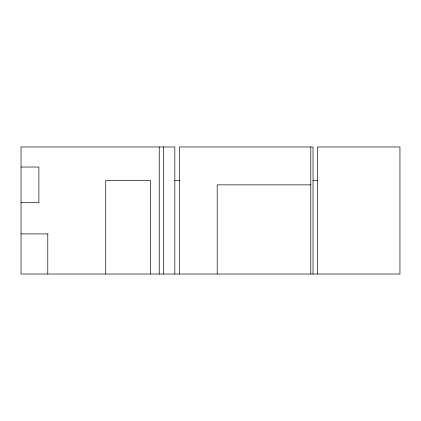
<?xml version="1.0" encoding="UTF-8"?>
<svg xmlns="http://www.w3.org/2000/svg" width="421" height="421" viewBox="0 0 421 421"><rect width="100%" height="100%" fill="white"/><g stroke="black" fill="none" stroke-linecap="round" stroke-linejoin="round"><path stroke-width="0.63" d="M21.05 167.037L38.879 167.037L38.879 202.701L21.05 202.701M174.841 180.409L179.299 180.409M313.024 180.409L317.481 180.409M310.798 184.866L217.189 184.866L217.189 274.024M21.05 233.902L48.015 233.902M317.481 274.024L317.481 146.976L399.95 146.976L399.95 274.024L21.05 274.024L21.05 146.976L174.841 146.976L174.841 274.024M313.024 274.024L313.024 146.976L179.299 146.976L179.299 274.024M310.798 146.976L310.798 274.024M163.695 146.976L163.695 274.024M159.238 146.976L159.238 274.024M150.323 274.024L150.323 180.409L105.745 180.409L105.745 274.024M47.794 233.902L47.794 274.024"/></g></svg>
